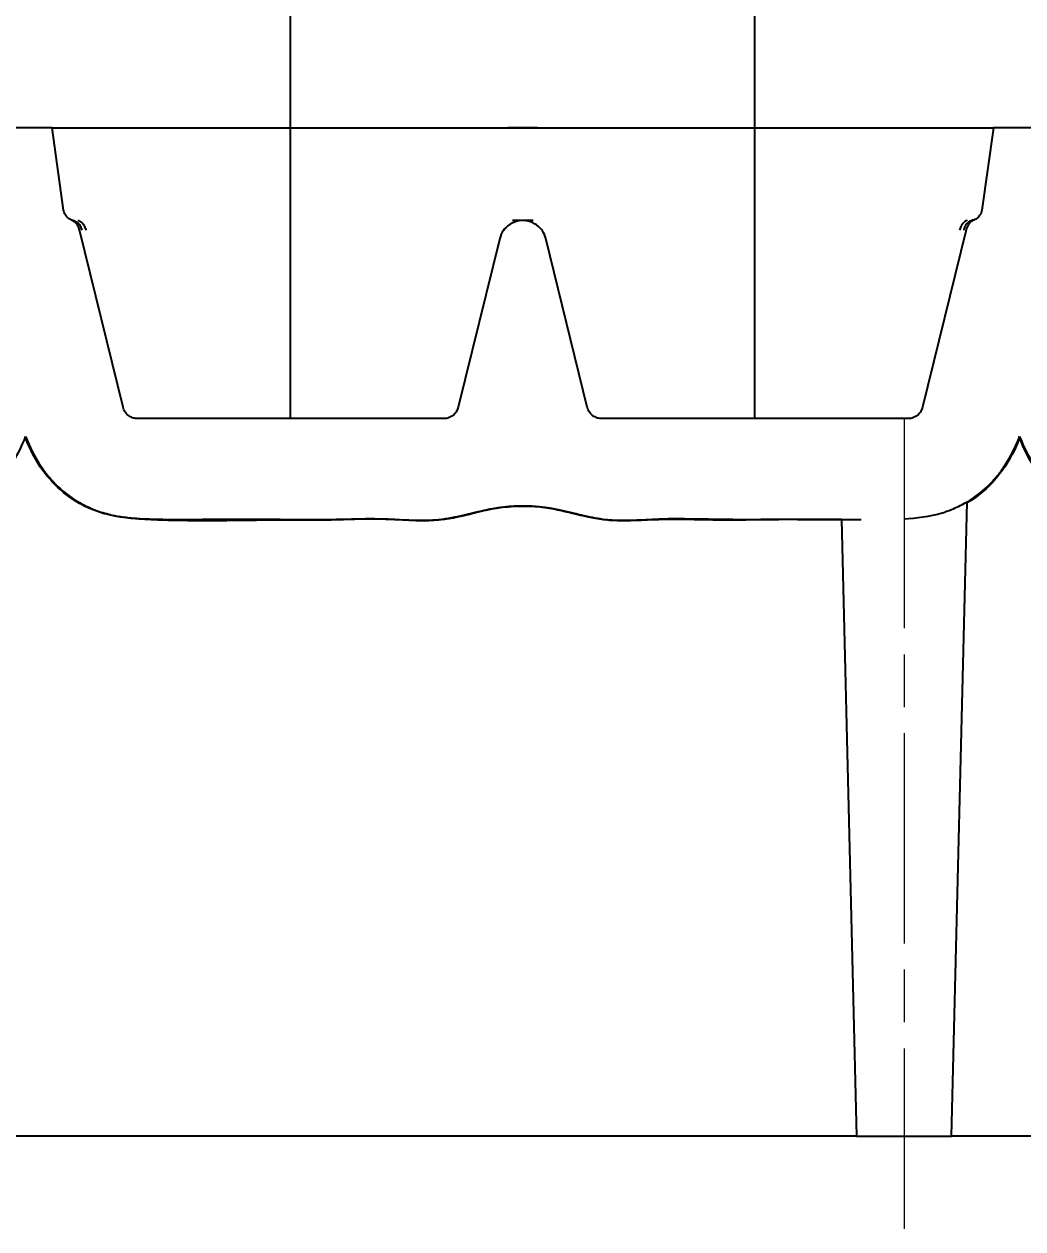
# Model space of a CAD drawing. Header units: millimetres. Extents: x 0 to 1486, y 0 to 1051.
# Drawn here: x 475.69 to 509.35, y 481.85 to 522.48 of the extents above; entities that cross this region are included whole.
import ezdxf

# ---------------------------------------------------------------- set-up
doc = ezdxf.new("R2010")
doc.units = ezdxf.units.MM
doc.header["$LTSCALE"] = 1.25
doc.linetypes.add('CHAIN', pattern=[0.3543, 0.2362, -0.0295, 0.0591, -0.0295])
for name, color, linetype, lineweight, true_color in [('Bemaßungen(DIN)', 7, 'Continuous', 5, 0x262659), ('Mittellinie(DIN)', 7, 'CHAIN', 15, 0x262659), ('Sichtbare Kanten(DIN)', 7, 'Continuous', 25, 0x262659)]:
    doc.layers.add(name, color=color, linetype=linetype, lineweight=lineweight, true_color=true_color)
doc.styles.add('Aktuell-DINGroßer Text', font='arial.ttf')
doc.dimstyles.new('STANDARD-DIN', dxfattribs={"dimscale": 1.25, "dimtxt": 5.25, "dimasz": 2.5, "dimexe": 3.175, "dimexo": 0, "dimgap": 0.8, "dimtad": 1, "dimrnd": 1e-08, "dimtxsty": 'Aktuell-DINGroßer Text', "dimcen": 0.09, "dimdle": 10, "dimclrd": 256, "dimclre": 256, "dimclrt": 256, "dimazin": 2, "dimtfac": 0.666667, "dimtmove": 0, "dimatfit": 3, "dimfxl": 1, "dimtolj": 1, "dimlwd": 25, "dimlwe": 25, "dimarcsym": 0})

# ---------------------------------------------------------------- blocks, each defined once
blk = doc.blocks.new('*D78')
at = {"layer": 'Bemaßungen(DIN)', "color": 250, "linetype": 'Continuous', "lineweight": 25, "true_color": 0x3f3f3f, "transparency": 16777216}
blk.add_line((500.322, 509.173), (500.322, 534.471), dxfattribs=at)
at = {"layer": 'Defpoints', "color": 0, "linetype": 'Continuous', "transparency": 16777216}
for p in [(500.322, 534.471), (500.322, 509.173), (644.748, 481.848)]:
    blk.add_point(p, dxfattribs=at)
at = {"layer": 'Bemaßungen(DIN)', "color": 179, "linetype": 'Continuous', "lineweight": 25, "true_color": 0x262659, "transparency": 16777216, "insert": (500.322, 535.471), "char_height": 6.5625, "attachment_point": 4, "rotation": 90, "style": 'Aktuell-DINGroßer Text'}
blk.add_mtext('\\A1;144,43', dxfattribs=at)
blk = doc.blocks.new('*D79')
at = {"layer": 'Bemaßungen(DIN)', "color": 250, "linetype": 'Continuous', "lineweight": 25, "true_color": 0x3f3f3f, "transparency": 16777216}
blk.add_line((484.675, 509.173), (484.675, 534.471), dxfattribs=at)
at = {"layer": 'Defpoints', "color": 0, "linetype": 'Continuous', "transparency": 16777216}
for p in [(484.675, 534.471), (484.675, 509.173), (644.748, 481.848)]:
    blk.add_point(p, dxfattribs=at)
at = {"layer": 'Bemaßungen(DIN)', "color": 179, "linetype": 'Continuous', "lineweight": 25, "true_color": 0x262659, "transparency": 16777216, "insert": (484.675, 535.471), "char_height": 6.5625, "attachment_point": 4, "rotation": 90, "style": 'Aktuell-DINGroßer Text'}
blk.add_mtext('\\A1;160,07', dxfattribs=at)
blk = doc.blocks.new('*D80')
at = {"layer": 'Bemaßungen(DIN)', "color": 250, "linetype": 'Continuous', "lineweight": 25, "true_color": 0x3f3f3f, "transparency": 16777216}
blk.add_line((466.822, 509.173), (466.822, 534.471), dxfattribs=at)
at = {"layer": 'Defpoints', "color": 0, "linetype": 'Continuous', "transparency": 16777216}
for p in [(466.822, 534.471), (466.822, 509.173), (644.748, 481.848)]:
    blk.add_point(p, dxfattribs=at)
at = {"layer": 'Bemaßungen(DIN)', "color": 179, "linetype": 'Continuous', "lineweight": 25, "true_color": 0x262659, "transparency": 16777216, "insert": (466.822, 535.471), "char_height": 6.5625, "attachment_point": 4, "rotation": 90, "style": 'Aktuell-DINGroßer Text'}
blk.add_mtext('\\A1;177,93', dxfattribs=at)
blk = doc.blocks.new('*D81')
at = {"layer": 'Bemaßungen(DIN)', "color": 250, "linetype": 'Continuous', "lineweight": 25, "true_color": 0x3f3f3f, "transparency": 16777216}
blk.add_line((451.175, 509.173), (451.175, 534.471), dxfattribs=at)
at = {"layer": 'Defpoints', "color": 0, "linetype": 'Continuous', "transparency": 16777216}
for p in [(451.175, 534.471), (451.175, 509.173), (644.748, 481.848)]:
    blk.add_point(p, dxfattribs=at)
at = {"layer": 'Bemaßungen(DIN)', "color": 179, "linetype": 'Continuous', "lineweight": 25, "true_color": 0x262659, "transparency": 16777216, "insert": (451.175, 535.471), "char_height": 6.5625, "attachment_point": 4, "rotation": 90, "style": 'Aktuell-DINGroßer Text'}
blk.add_mtext('\\A1;193,57', dxfattribs=at)
blk = doc.blocks.new('*D82')
at = {"layer": 'Bemaßungen(DIN)', "color": 250, "linetype": 'Continuous', "lineweight": 25, "true_color": 0x3f3f3f, "transparency": 16777216}
blk.add_line((430.322, 509.173), (430.322, 534.471), dxfattribs=at)
at = {"layer": 'Defpoints', "color": 0, "linetype": 'Continuous', "transparency": 16777216}
for p in [(430.322, 534.471), (430.322, 509.173), (644.748, 481.848)]:
    blk.add_point(p, dxfattribs=at)
at = {"layer": 'Bemaßungen(DIN)', "color": 179, "linetype": 'Continuous', "lineweight": 25, "true_color": 0x262659, "transparency": 16777216, "insert": (430.322, 535.471), "char_height": 6.5625, "attachment_point": 4, "rotation": 90, "style": 'Aktuell-DINGroßer Text'}
blk.add_mtext('\\A1;214,43', dxfattribs=at)
blk = doc.blocks.new('*D83')
at = {"layer": 'Bemaßungen(DIN)', "color": 250, "linetype": 'Continuous', "lineweight": 25, "true_color": 0x3f3f3f, "transparency": 16777216}
blk.add_line((414.675, 509.173), (414.675, 534.471), dxfattribs=at)
at = {"layer": 'Defpoints', "color": 0, "linetype": 'Continuous', "transparency": 16777216}
for p in [(414.675, 534.471), (414.675, 509.173), (644.748, 481.848)]:
    blk.add_point(p, dxfattribs=at)
at = {"layer": 'Bemaßungen(DIN)', "color": 179, "linetype": 'Continuous', "lineweight": 25, "true_color": 0x262659, "transparency": 16777216, "insert": (414.675, 535.471), "char_height": 6.5625, "attachment_point": 4, "rotation": 90, "style": 'Aktuell-DINGroßer Text'}
blk.add_mtext('\\A1;230,07', dxfattribs=at)
blk = doc.blocks.new('*D84')
at = {"layer": 'Bemaßungen(DIN)', "color": 250, "linetype": 'Continuous', "lineweight": 25, "true_color": 0x3f3f3f, "transparency": 16777216}
blk.add_line((396.822, 509.173), (396.822, 534.471), dxfattribs=at)
at = {"layer": 'Defpoints', "color": 0, "linetype": 'Continuous', "transparency": 16777216}
for p in [(396.822, 534.471), (396.822, 509.173), (644.748, 481.848)]:
    blk.add_point(p, dxfattribs=at)
at = {"layer": 'Bemaßungen(DIN)', "color": 179, "linetype": 'Continuous', "lineweight": 25, "true_color": 0x262659, "transparency": 16777216, "insert": (396.822, 535.471), "char_height": 6.5625, "attachment_point": 4, "rotation": 90, "style": 'Aktuell-DINGroßer Text'}
blk.add_mtext('\\A1;247,93', dxfattribs=at)
blk = doc.blocks.new('*D85')
at = {"layer": 'Bemaßungen(DIN)', "color": 250, "linetype": 'Continuous', "lineweight": 25, "true_color": 0x3f3f3f, "transparency": 16777216}
blk.add_line((381.175, 509.173), (381.175, 534.471), dxfattribs=at)
at = {"layer": 'Defpoints', "color": 0, "linetype": 'Continuous', "transparency": 16777216}
for p in [(381.175, 534.471), (381.175, 509.173), (644.748, 481.848)]:
    blk.add_point(p, dxfattribs=at)
at = {"layer": 'Bemaßungen(DIN)', "color": 179, "linetype": 'Continuous', "lineweight": 25, "true_color": 0x262659, "transparency": 16777216, "insert": (381.175, 535.471), "char_height": 6.5625, "attachment_point": 4, "rotation": 90, "style": 'Aktuell-DINGroßer Text'}
blk.add_mtext('\\A1;263,57', dxfattribs=at)
blk = doc.blocks.new('*D86')
at = {"layer": 'Bemaßungen(DIN)', "color": 250, "linetype": 'Continuous', "lineweight": 25, "true_color": 0x3f3f3f, "transparency": 16777216}
blk.add_line((363.322, 509.173), (363.322, 534.471), dxfattribs=at)
at = {"layer": 'Defpoints', "color": 0, "linetype": 'Continuous', "transparency": 16777216}
for p in [(363.322, 534.471), (363.322, 509.173), (644.748, 481.848)]:
    blk.add_point(p, dxfattribs=at)
at = {"layer": 'Bemaßungen(DIN)', "color": 179, "linetype": 'Continuous', "lineweight": 25, "true_color": 0x262659, "transparency": 16777216, "insert": (363.322, 535.471), "char_height": 6.5625, "attachment_point": 4, "rotation": 90, "style": 'Aktuell-DINGroßer Text'}
blk.add_mtext('\\A1;281,43', dxfattribs=at)
blk = doc.blocks.new('*D87')
at = {"layer": 'Bemaßungen(DIN)', "color": 250, "linetype": 'Continuous', "lineweight": 25, "true_color": 0x3f3f3f, "transparency": 16777216}
blk.add_line((347.675, 509.173), (347.675, 534.471), dxfattribs=at)
at = {"layer": 'Defpoints', "color": 0, "linetype": 'Continuous', "transparency": 16777216}
for p in [(347.675, 534.471), (347.675, 509.173), (644.748, 481.848)]:
    blk.add_point(p, dxfattribs=at)
at = {"layer": 'Bemaßungen(DIN)', "color": 179, "linetype": 'Continuous', "lineweight": 25, "true_color": 0x262659, "transparency": 16777216, "insert": (347.675, 535.471), "char_height": 6.5625, "attachment_point": 4, "rotation": 90, "style": 'Aktuell-DINGroßer Text'}
blk.add_mtext('\\A1;297,07', dxfattribs=at)
blk = doc.blocks.new('*D88')
at = {"layer": 'Bemaßungen(DIN)', "color": 250, "linetype": 'Continuous', "lineweight": 25, "true_color": 0x3f3f3f, "transparency": 16777216}
blk.add_line((329.822, 509.173), (329.822, 534.471), dxfattribs=at)
at = {"layer": 'Defpoints', "color": 0, "linetype": 'Continuous', "transparency": 16777216}
for p in [(329.822, 534.471), (329.822, 509.173), (644.748, 481.848)]:
    blk.add_point(p, dxfattribs=at)
at = {"layer": 'Bemaßungen(DIN)', "color": 179, "linetype": 'Continuous', "lineweight": 25, "true_color": 0x262659, "transparency": 16777216, "insert": (329.822, 535.471), "char_height": 6.5625, "attachment_point": 4, "rotation": 90, "style": 'Aktuell-DINGroßer Text'}
blk.add_mtext('\\A1;314,93', dxfattribs=at)
blk = doc.blocks.new('*D89')
at = {"layer": 'Bemaßungen(DIN)', "color": 250, "linetype": 'Continuous', "lineweight": 25, "true_color": 0x3f3f3f, "transparency": 16777216}
blk.add_line((314.175, 509.173), (314.175, 534.471), dxfattribs=at)
at = {"layer": 'Defpoints', "color": 0, "linetype": 'Continuous', "transparency": 16777216}
for p in [(314.175, 534.471), (314.175, 509.173), (644.748, 481.848)]:
    blk.add_point(p, dxfattribs=at)
at = {"layer": 'Bemaßungen(DIN)', "color": 179, "linetype": 'Continuous', "lineweight": 25, "true_color": 0x262659, "transparency": 16777216, "insert": (314.175, 535.471), "char_height": 6.5625, "attachment_point": 4, "rotation": 90, "style": 'Aktuell-DINGroßer Text'}
blk.add_mtext('\\A1;330,57', dxfattribs=at)
blk = doc.blocks.new('*D90')
at = {"layer": 'Bemaßungen(DIN)', "color": 250, "linetype": 'Continuous', "lineweight": 25, "true_color": 0x3f3f3f, "transparency": 16777216}
blk.add_line((296.322, 509.173), (296.322, 534.471), dxfattribs=at)
at = {"layer": 'Defpoints', "color": 0, "linetype": 'Continuous', "transparency": 16777216}
for p in [(296.322, 534.471), (296.322, 509.173), (644.748, 481.848)]:
    blk.add_point(p, dxfattribs=at)
at = {"layer": 'Bemaßungen(DIN)', "color": 179, "linetype": 'Continuous', "lineweight": 25, "true_color": 0x262659, "transparency": 16777216, "insert": (296.322, 535.471), "char_height": 6.5625, "attachment_point": 4, "rotation": 90, "style": 'Aktuell-DINGroßer Text'}
blk.add_mtext('\\A1;348,43', dxfattribs=at)
blk = doc.blocks.new('*D91')
at = {"layer": 'Bemaßungen(DIN)', "color": 250, "linetype": 'Continuous', "lineweight": 25, "true_color": 0x3f3f3f, "transparency": 16777216}
blk.add_line((280.675, 509.173), (280.675, 534.471), dxfattribs=at)
at = {"layer": 'Defpoints', "color": 0, "linetype": 'Continuous', "transparency": 16777216}
for p in [(280.675, 534.471), (280.675, 509.173), (644.748, 481.848)]:
    blk.add_point(p, dxfattribs=at)
at = {"layer": 'Bemaßungen(DIN)', "color": 179, "linetype": 'Continuous', "lineweight": 25, "true_color": 0x262659, "transparency": 16777216, "insert": (280.675, 535.471), "char_height": 6.5625, "attachment_point": 4, "rotation": 90, "style": 'Aktuell-DINGroßer Text'}
blk.add_mtext('\\A1;364,07', dxfattribs=at)
blk = doc.blocks.new('*D92')
at = {"layer": 'Bemaßungen(DIN)', "color": 250, "linetype": 'Continuous', "lineweight": 25, "true_color": 0x3f3f3f, "transparency": 16777216}
blk.add_line((262.822, 509.173), (262.822, 534.471), dxfattribs=at)
at = {"layer": 'Defpoints', "color": 0, "linetype": 'Continuous', "transparency": 16777216}
for p in [(262.822, 534.471), (262.822, 509.173), (644.748, 481.848)]:
    blk.add_point(p, dxfattribs=at)
at = {"layer": 'Bemaßungen(DIN)', "color": 179, "linetype": 'Continuous', "lineweight": 25, "true_color": 0x262659, "transparency": 16777216, "insert": (262.822, 535.471), "char_height": 6.5625, "attachment_point": 4, "rotation": 90, "style": 'Aktuell-DINGroßer Text'}
blk.add_mtext('\\A1;381,93', dxfattribs=at)
blk = doc.blocks.new('*D93')
at = {"layer": 'Bemaßungen(DIN)', "color": 250, "linetype": 'Continuous', "lineweight": 25, "true_color": 0x3f3f3f, "transparency": 16777216}
blk.add_line((247.175, 509.173), (247.175, 534.471), dxfattribs=at)
at = {"layer": 'Defpoints', "color": 0, "linetype": 'Continuous', "transparency": 16777216}
for p in [(247.175, 534.471), (247.175, 509.173), (644.748, 481.848)]:
    blk.add_point(p, dxfattribs=at)
at = {"layer": 'Bemaßungen(DIN)', "color": 179, "linetype": 'Continuous', "lineweight": 25, "true_color": 0x262659, "transparency": 16777216, "insert": (247.175, 535.471), "char_height": 6.5625, "attachment_point": 4, "rotation": 90, "style": 'Aktuell-DINGroßer Text'}
blk.add_mtext('\\A1;397,57', dxfattribs=at)

msp = doc.modelspace()

# ---------------------------------------------------------------- linework, layer by layer
at = {"layer": 'Mittellinie(DIN)', "ltscale": 23.990969}
msp.add_line((505.3485, 509.1859), (505.3485, 481.8478), dxfattribs=at)
at = {"layer": 'Sichtbare Kanten(DIN)'}
for p, q in [((476.6335, 518.9728), (474.8635, 518.9728)), ((477.0236, 516.1971), (476.6335, 518.9728)), ((476.6335, 518.9728), (477.1286, 518.9728)), ((477.1286, 518.9728), (507.8683, 518.9728)), ((492.9985, 518.9828), (491.9985, 518.9828)), ((491.9985, 518.9728), (491.9985, 518.9828)), ((492.3985, 518.9778), (492.5985, 518.9778)), ((492.3985, 518.9728), (492.3985, 518.9778)), ((492.5985, 518.9728), (492.5985, 518.9778)), ((492.9985, 518.9728), (492.9985, 518.9828)), ((502.3253, 518.9778), (502.4119, 518.9778)), ((502.3253, 518.9728), (502.3253, 518.9778)), ((502.4119, 518.9778), (502.5851, 518.9778)), ((502.4119, 518.9728), (502.4119, 518.9778)), ((502.5851, 518.9778), (502.6717, 518.9778)), ((502.5851, 518.9728), (502.5851, 518.9778)), ((502.6717, 518.9728), (502.6717, 518.9778)), ((507.8683, 518.9728), (508.3635, 518.9728)), ((508.3635, 518.9728), (507.9734, 516.1971)), ((510.1335, 518.9728), (508.3635, 518.9728)), ((479.0271, 509.5535), (477.556, 515.5425)), ((491.7216, 515.2438), (490.3221, 509.5533)), ((494.6749, 509.5533), (493.2753, 515.2438)), ((507.4409, 515.5425), (505.9699, 509.5535)), ((489.8365, 509.1728), (479.5126, 509.1728)), ((505.4843, 509.1728), (495.1604, 509.1728)), ((506.9485, 484.9728), (507.4711, 506.3581)), ((503.2403, 505.7658), (503.7485, 484.9728)), ((503.7485, 484.9728), (377.7485, 484.9728)), ((503.7485, 484.9728), (506.9485, 484.9728)), ((578.5485, 484.9728), (506.9485, 484.9728))]:
    msp.add_line(p, q, dxfattribs=at)
for points, knots in [([(477.2644, 515.8841), (477.2607, 515.8857), (477.2569, 515.8873), (477.2254, 515.9018), (477.1993, 515.9175), (477.134, 515.968), (477.0995, 516.0074), (477.0442, 516.103), (477.0297, 516.1537), (477.0236, 516.1971)], [-0.032564493, -0.032564493, -0.032564493, -0.032564493, -0.03164921, -0.03164921, -0.024823703, -0.024823703, -0.013148435, -0.013148435, 0, 0, 0, 0]), ([(507.9734, 516.1971), (507.9691, 516.167), (507.9614, 516.1374), (507.9396, 516.0805), (507.9255, 516.0535), (507.8791, 515.9852), (507.8419, 515.9483), (507.7765, 515.9049), (507.7542, 515.8933), (507.7325, 515.8841)], [-0.03841676, -0.03841676, -0.03841676, -0.03841676, -0.031640555, -0.031640555, -0.024817551, -0.024817551, -0.013146152, -0.013146152, -0.007186253, -0.007186253, -0.007186253, -0.007186253]), ([(477.556, 515.5425), (477.5452, 515.5865), (477.5284, 515.629), (477.4838, 515.7083), (477.4562, 515.7446), (477.3747, 515.8261), (477.3191, 515.8611), (477.2644, 515.8841)], [-0.041058054, -0.041058054, -0.041058054, -0.041058054, -0.029401851, -0.029401851, -0.017790166, -0.017790166, 0, 0, 0, 0]), ([(477.2684, 515.8824), (477.2687, 515.8823), (477.269, 515.8822), (477.2693, 515.882), (477.2726, 515.8807), (477.2774, 515.8788), (477.2838, 515.8765), (477.2902, 515.8742), (477.2982, 515.8715), (477.3076, 515.8688), (477.3123, 515.8674), (477.3174, 515.866), (477.3227, 515.8647), (477.3254, 515.864), (477.3281, 515.8634), (477.3309, 515.8627), (477.3338, 515.8621), (477.3367, 515.8615), (477.3397, 515.8608)], [0.11911303, 0.11911303, 0.11911303, 0.11911303, 0.13277377, 0.13277377, 0.13277377, 0.26517816, 0.26517816, 0.26517816, 0.3981672, 0.3981672, 0.3981672, 0.46455773, 0.46455773, 0.46455773, 0.4977404, 0.4977404, 0.4977404, 0.53089997, 0.53089997, 0.53089997, 0.53089997]), ([(477.3397, 515.8608), (477.3555, 515.8576), (477.3711, 515.8532), (477.3864, 515.8476), (477.4054, 515.8407), (477.424, 515.832), (477.4417, 515.8216), (477.4524, 515.8154), (477.4628, 515.8085), (477.4728, 515.8011), (477.493, 515.7863), (477.5119, 515.7691), (477.5292, 515.7499), (477.5466, 515.7307), (477.5623, 515.7095), (477.5763, 515.6866), (477.5833, 515.6751), (477.5898, 515.6632), (477.5959, 515.6509), (477.6059, 515.6305), (477.6147, 515.609), (477.622, 515.5867), (477.6279, 515.5689), (477.6328, 515.5505), (477.6368, 515.5318)], [-1.0769104, -1.0769104, -1.0769104, -1.0769104, -0.9572537, -0.9572537, -0.9572537, -0.8077, -0.8077, -0.8077, -0.7179403, -0.7179403, -0.7179403, -0.5384552, -0.5384552, -0.5384552, -0.3589701, -0.3589701, -0.3589701, -0.2692104, -0.2692104, -0.2692104, -0.1196567, -0.1196567, -0.1196567, 0, 0, 0, 0]), ([(477.5187, 515.8608), (477.5304, 515.8576), (477.542, 515.8532), (477.5536, 515.8476), (477.5681, 515.8407), (477.5825, 515.832), (477.5965, 515.8216), (477.605, 515.8154), (477.6133, 515.8085), (477.6215, 515.8011), (477.6379, 515.7863), (477.6537, 515.7691), (477.6687, 515.7499), (477.6838, 515.7307), (477.698, 515.7095), (477.7112, 515.6866), (477.7178, 515.6751), (477.7241, 515.6632), (477.7302, 515.6509), (477.7402, 515.6305), (477.7495, 515.609), (477.7579, 515.5867), (477.7647, 515.5689), (477.7708, 515.5505), (477.7763, 515.5318)], [-1.0769104, -1.0769104, -1.0769104, -1.0769104, -0.9572537, -0.9572537, -0.9572537, -0.8077, -0.8077, -0.8077, -0.7179403, -0.7179403, -0.7179403, -0.5384552, -0.5384552, -0.5384552, -0.3589701, -0.3589701, -0.3589701, -0.2692104, -0.2692104, -0.2692104, -0.1196567, -0.1196567, -0.1196567, 0, 0, 0, 0]), ([(493.2753, 515.2438), (493.2528, 515.3355), (493.2135, 515.4235), (493.1234, 515.5567), (493.0616, 515.6342), (492.8771, 515.7646), (492.7789, 515.8083), (492.5694, 515.857), (492.4664, 515.8585), (492.2635, 515.8237), (492.1632, 515.7857), (491.9606, 515.6602), (491.8905, 515.5781), (491.7891, 515.4363), (491.7458, 515.3422), (491.7216, 515.2438)], [-0.14482378, -0.14482378, -0.14482378, -0.14482378, -0.11905508, -0.11905508, -0.101033, -0.101033, -0.08537461, -0.08537461, -0.06899068, -0.06899068, -0.0520285, -0.0520285, -0.03038629, -0.03038629, 0, 0, 0, 0]), ([(492.4985, 515.8527), (492.4928, 515.8527), (492.487, 515.8527), (492.481, 515.8527), (492.4751, 515.8527), (492.469, 515.8527), (492.4629, 515.8527), (492.4506, 515.8527), (492.4381, 515.8527), (492.4253, 515.8527), (492.4076, 515.8527), (492.3894, 515.8527), (492.37, 515.8527), (492.3615, 515.8527), (492.3528, 515.8527), (492.3441, 515.8527), (492.3151, 515.8527), (492.2846, 515.8527), (492.2524, 515.8527), (492.2363, 515.8527), (492.2198, 515.8527), (492.2029, 515.8527), (492.1945, 515.8527), (492.186, 515.8527), (492.1773, 515.8527), (492.1686, 515.8527), (492.1598, 515.8527), (492.151, 515.8527)], [0, 0, 0, 0, 0.03587341, 0.03587341, 0.03587341, 0.0717053, 0.0717053, 0.0717053, 0.1433193, 0.1433193, 0.1433193, 0.24303135, 0.24303135, 0.24303135, 0.28653169, 0.28653169, 0.28653169, 0.42986377, 0.42986377, 0.42986377, 0.50150274, 0.50150274, 0.50150274, 0.53727845, 0.53727845, 0.53727845, 0.57301031, 0.57301031, 0.57301031, 0.57301031]), ([(492.8458, 515.8527), (492.837, 515.8527), (492.8282, 515.8527), (492.8195, 515.8527), (492.8108, 515.8527), (492.8023, 515.8527), (492.7938, 515.8527), (492.7769, 515.8527), (492.7604, 515.8527), (492.7444, 515.8527), (492.7111, 515.8527), (492.6796, 515.8527), (492.6498, 515.8527), (492.622, 515.8527), (492.5966, 515.8527), (492.5719, 515.8527), (492.559, 515.8527), (492.5464, 515.8527), (492.5341, 515.8527), (492.5279, 515.8527), (492.5218, 515.8527), (492.5159, 515.8527), (492.5099, 515.8527), (492.5042, 515.8527), (492.4985, 515.8527)], [0, 0, 0, 0, 0.03572786, 0.03572786, 0.03572786, 0.07149696, 0.07149696, 0.07149696, 0.14312065, 0.14312065, 0.14312065, 0.29141532, 0.29141532, 0.29141532, 0.4296401, 0.4296401, 0.4296401, 0.50120872, 0.50120872, 0.50120872, 0.53702595, 0.53702595, 0.53702595, 0.57289689, 0.57289689, 0.57289689, 0.57289689]), ([(507.4782, 515.8608), (507.4666, 515.8576), (507.4549, 515.8532), (507.4433, 515.8476), (507.4288, 515.8407), (507.4145, 515.832), (507.4004, 515.8216), (507.392, 515.8154), (507.3836, 515.8085), (507.3754, 515.8011), (507.359, 515.7863), (507.3432, 515.7691), (507.3282, 515.7499), (507.3131, 515.7307), (507.2989, 515.7095), (507.2857, 515.6866), (507.2791, 515.6751), (507.2728, 515.6632), (507.2668, 515.6509), (507.2567, 515.6305), (507.2474, 515.609), (507.239, 515.5867), (507.2323, 515.5689), (507.2261, 515.5505), (507.2206, 515.5318)], [-1.0769104, -1.0769104, -1.0769104, -1.0769104, -0.9572537, -0.9572537, -0.9572537, -0.8077, -0.8077, -0.8077, -0.7179403, -0.7179403, -0.7179403, -0.5384552, -0.5384552, -0.5384552, -0.3589701, -0.3589701, -0.3589701, -0.2692104, -0.2692104, -0.2692104, -0.1196567, -0.1196567, -0.1196567, 0, 0, 0, 0]), ([(507.6573, 515.8608), (507.6414, 515.8576), (507.6258, 515.8532), (507.6106, 515.8476), (507.5915, 515.8407), (507.573, 515.832), (507.5552, 515.8216), (507.5445, 515.8154), (507.5342, 515.8085), (507.5241, 515.8011), (507.5039, 515.7863), (507.485, 515.7691), (507.4677, 515.7499), (507.4504, 515.7307), (507.4346, 515.7095), (507.4206, 515.6866), (507.4136, 515.6751), (507.4071, 515.6632), (507.4011, 515.6509), (507.391, 515.6305), (507.3822, 515.609), (507.3749, 515.5867), (507.369, 515.5689), (507.3641, 515.5505), (507.3601, 515.5318)], [-1.0769104, -1.0769104, -1.0769104, -1.0769104, -0.9572537, -0.9572537, -0.9572537, -0.8077, -0.8077, -0.8077, -0.7179403, -0.7179403, -0.7179403, -0.5384552, -0.5384552, -0.5384552, -0.3589701, -0.3589701, -0.3589701, -0.2692104, -0.2692104, -0.2692104, -0.1196567, -0.1196567, -0.1196567, 0, 0, 0, 0]), ([(507.7325, 515.8841), (507.6907, 515.8665), (507.6514, 515.8433), (507.5801, 515.7867), (507.5486, 515.7538), (507.4808, 515.6605), (507.4551, 515.6001), (507.4409, 515.5425)], [-0.041058009, -0.041058009, -0.041058009, -0.041058009, -0.029401822, -0.029401822, -0.017790154, -0.017790154, 0, 0, 0, 0]), ([(507.7285, 515.8824), (507.7282, 515.8823), (507.7279, 515.8822), (507.7276, 515.882), (507.7244, 515.8807), (507.7195, 515.8788), (507.7131, 515.8765), (507.7067, 515.8742), (507.6987, 515.8715), (507.6893, 515.8688), (507.6846, 515.8674), (507.6796, 515.866), (507.6742, 515.8647), (507.6716, 515.864), (507.6688, 515.8634), (507.666, 515.8627), (507.6631, 515.8621), (507.6602, 515.8615), (507.6573, 515.8608)], [0.11911303, 0.11911303, 0.11911303, 0.11911303, 0.13277377, 0.13277377, 0.13277377, 0.26517816, 0.26517816, 0.26517816, 0.3981672, 0.3981672, 0.3981672, 0.46455773, 0.46455773, 0.46455773, 0.4977404, 0.4977404, 0.4977404, 0.53089997, 0.53089997, 0.53089997, 0.53089997]), ([(440.7473, 513.8456), (441.4012, 512.1126), (441.6152, 510.8073), (442.0544, 509.0747), (442.2429, 508.4607), (442.8114, 507.4347), (443.1204, 507.0461), (443.8699, 506.4228), (444.2774, 506.1868), (445.3093, 505.8292), (445.9822, 505.7776), (448.4027, 505.7472), (449.8318, 505.7805), (452.3733, 505.7495), (452.9297, 505.8013), (454.6761, 505.7822), (455.0798, 505.7356), (456.5501, 505.7324), (457.3312, 506.016), (459.3686, 506.3764), (460.2627, 506.073), (462.2724, 505.6253), (462.7736, 505.7795), (464.4943, 505.794), (465.0175, 505.7702), (466.3956, 505.7475), (466.8722, 505.7794), (469.5633, 505.7714), (470.3708, 505.7506), (471.8782, 505.7817), (472.4133, 505.809), (473.1934, 505.9945), (473.7081, 506.1463), (474.8034, 506.9458), (475.1308, 507.3912), (475.4951, 507.9905), (475.6288, 508.2707), (475.7448, 508.5662)], [-6.7266715, -6.7266715, -6.7266715, -6.7266715, -6.1731585, -6.1731585, -5.9041106, -5.9041106, -5.6929301, -5.6929301, -5.505882, -5.505882, -5.2466192, -5.2466192, -4.8730818, -4.8730818, -4.5821771, -4.5821771, -4.4165099, -4.4165099, -4.088598, -4.088598, -3.4265446, -3.4265446, -2.5469025, -2.5469025, -2.1605333, -2.1605333, -1.5327547, -1.5327547, -1.0652755, -1.0652755, -0.770497, -0.770497, -0.6096173, -0.6096173, -0.455089, -0.455089, -0.3293672, -0.3293672, -0.3293672, -0.3293672]), ([(479.5126, 509.1728), (479.4662, 509.1728), (479.4196, 509.1793), (479.3299, 509.205), (479.2871, 509.2241), (479.1884, 509.2858), (479.1419, 509.3321), (479.0655, 509.4379), (479.0405, 509.4986), (479.0271, 509.5535)], [-0.049754628, -0.049754628, -0.049754628, -0.049754628, -0.040452638, -0.040452638, -0.031086489, -0.031086489, -0.016966202, -0.016966202, 0, 0, 0, 0]), ([(490.3221, 509.5533), (490.311, 509.5083), (490.2935, 509.4646), (490.2472, 509.3837), (490.2184, 509.3467), (490.135, 509.2655), (490.0789, 509.2314), (489.958, 509.1825), (489.8931, 509.1728), (489.8365, 509.1728)], [-0.049739569, -0.049739569, -0.049739569, -0.049739569, -0.040443211, -0.040443211, -0.031082737, -0.031082737, -0.016964086, -0.016964086, 0, 0, 0, 0]), ([(495.1604, 509.1728), (495.114, 509.1728), (495.0674, 509.1793), (494.9778, 509.2049), (494.935, 509.2241), (494.8362, 509.2857), (494.7897, 509.332), (494.7133, 509.4377), (494.6884, 509.4984), (494.6749, 509.5533)], [-0.049739571, -0.049739571, -0.049739571, -0.049739571, -0.040443213, -0.040443213, -0.031082739, -0.031082739, -0.016964087, -0.016964087, 0, 0, 0, 0]), ([(505.9699, 509.5535), (505.9588, 509.5084), (505.9413, 509.4647), (505.895, 509.3837), (505.8662, 509.3467), (505.7828, 509.2655), (505.7267, 509.2314), (505.6057, 509.1825), (505.5409, 509.1728), (505.4843, 509.1728)], [-0.049754642, -0.049754642, -0.049754642, -0.049754642, -0.040452648, -0.040452648, -0.031086496, -0.031086496, -0.016966204, -0.016966204, 0, 0, 0, 0]), ([(478.3564, 505.9875), (478.15, 506.0461), (477.9488, 506.1193), (477.4935, 506.3367), (477.2465, 506.4989), (476.762, 506.8998), (476.5278, 507.1503), (476.0818, 507.7572), (475.8871, 508.136), (475.7439, 508.5264)], [2.51267235, 2.51267235, 2.51267235, 2.51267235, 2.5767679, 2.5767679, 2.66400635, 2.66400635, 2.76659355, 2.76659355, 2.89159628, 2.89159628, 2.89159628, 2.89159628]), ([(475.7448, 508.5662), (475.9274, 508.0978), (476.1626, 507.6539), (476.8584, 506.7912), (477.2776, 506.4934), (478.1109, 506.0281), (478.5979, 505.8977), (479.9364, 505.7362), (481.0187, 505.7623), (484.0928, 505.7831), (484.4487, 505.7644), (486.1621, 505.7517), (486.4696, 505.7783), (488.3606, 505.8077), (488.6944, 505.7155), (490.2814, 505.7734), (490.8101, 506.0255), (492.7258, 506.3304), (493.5642, 506.1346), (495.2891, 505.7183), (495.5461, 505.7032), (497.5381, 505.806), (498.3829, 505.767), (500.0941, 505.751), (500.1005, 505.7896), (502.7914, 505.7696), (503.0136, 505.7676), (503.2403, 505.7658)], [-3.7025792, -3.7025792, -3.7025792, -3.7025792, -3.6792394, -3.6792394, -3.6510281, -3.6510281, -3.6101111, -3.6101111, -3.5494713, -3.5494713, -3.4857012, -3.4857012, -3.3904219, -3.3904219, -3.1764442, -3.1764442, -2.8572521, -2.8572521, -2.4103836, -2.4103836, -1.5847672, -1.5847672, -0.9797064, -0.9797064, -0.3573749, -0.3573749, -0.3049173, -0.3049173, -0.3049173, -0.3049173]), ([(478.6087, 505.9225), (478.4302, 505.9629), (478.2539, 506.014), (477.8816, 506.1538), (477.6858, 506.2496), (477.2674, 506.5009), (477.0491, 506.6669), (476.5789, 507.1046), (476.3356, 507.4062), (476.0645, 507.8624), (475.9924, 508.0007), (475.8996, 508.1988), (475.8719, 508.2611), (475.8465, 508.3207)], [2.82748171, 2.82748171, 2.82748171, 2.82748171, 2.88227961, 2.88227961, 2.94676774, 2.94676774, 3.03008966, 3.03008966, 3.14338644, 3.14338644, 3.19042467, 3.19042467, 3.21172293, 3.21172293, 3.21172293, 3.21172293]), ([(509.244, 508.5268), (509.0579, 508.0281), (508.7869, 507.5507), (508.1709, 506.8317), (507.8412, 506.5436), (507.4704, 506.3292)], [0, 0, 0, 0, 0.15970413, 0.15970413, 0.28826794, 0.28826794, 0.28826794, 0.28826794]), ([(509.1417, 508.3188), (509.1192, 508.2663), (509.095, 508.2121), (508.9999, 508.0083), (508.9209, 507.8575), (508.6474, 507.4033), (508.4154, 507.1147), (507.9511, 506.6732), (507.7211, 506.4961), (507.4708, 506.3468)], [0.53498573, 0.53498573, 0.53498573, 0.53498573, 0.5534206, 0.5534206, 0.60438978, 0.60438978, 0.71303597, 0.71303597, 0.8011085, 0.8011085, 0.8011085, 0.8011085]), ([(507.4711, 506.3581), (507.5019, 506.3765), (507.5324, 506.3954), (507.7953, 506.5631), (508.0134, 506.7369), (508.507, 507.2227), (508.8306, 507.6342), (509.1626, 508.3639), (509.2049, 508.4645), (509.2448, 508.5662)], [-0.89936745, -0.89936745, -0.89936745, -0.89936745, -0.87445467, -0.87445467, -0.68276301, -0.68276301, -0.39322271, -0.39322271, -0.34725375, -0.34725375, -0.34725375, -0.34725375]), ([(511.9556, 505.9606), (511.8081, 505.9989), (511.6627, 506.0443), (511.1807, 506.2277), (510.8579, 506.4154), (510.3093, 506.8538), (510.0707, 507.1015), (509.6026, 507.7187), (509.3945, 508.1161), (509.2439, 508.5264)], [3.22212348, 3.22212348, 3.22212348, 3.22212348, 3.2678383, 3.2678383, 3.37685413, 3.37685413, 3.47968651, 3.47968651, 3.61106884, 3.61106884, 3.61106884, 3.61106884]), ([(509.2448, 508.5662), (509.3391, 508.3243), (509.4499, 508.0824), (509.8387, 507.3957), (510.1528, 507.0115), (510.8084, 506.4793), (511.2286, 506.1846), (512.9858, 505.6385), (514.4998, 505.8033), (518.7387, 505.7597), (519.3252, 505.7659), (521.886, 505.8108), (522.1742, 505.7166), (523.7745, 505.7704), (524.2988, 506.0217), (526.4599, 506.3711), (527.3947, 506.0304), (529.194, 505.659), (529.8509, 505.7576), (531.4115, 505.8074), (531.9285, 505.7568), (533.7079, 505.7585), (534.1814, 505.7788), (536.5636, 505.7711), (537.4458, 505.7512), (538.892, 505.7826), (539.4265, 505.8101), (540.2047, 505.9983), (540.7205, 506.1521), (541.8118, 506.9552), (542.1376, 507.3996), (542.5002, 508.0012), (542.6311, 508.2763), (542.7448, 508.5662)], [-8.5835181, -8.5835181, -8.5835181, -8.5835181, -8.2344742, -8.2344742, -7.5647533, -7.5647533, -7.1403722, -7.1403722, -6.3042463, -6.3042463, -5.9845335, -5.9845335, -5.6059192, -5.6059192, -5.038679, -5.038679, -4.0645236, -4.0645236, -3.0449582, -3.0449582, -2.1146552, -2.1146552, -1.5689709, -1.5689709, -1.0859933, -1.0859933, -0.7762548, -0.7762548, -0.6109251, -0.6109251, -0.4534079, -0.4534079, -0.3298541, -0.3298541, -0.3298541, -0.3298541]), ([(503.2403, 505.765), (503.0555, 505.7667), (502.8659, 505.7685), (502.4458, 505.7718), (502.217, 505.7732), (501.6945, 505.7749), (501.3995, 505.7746), (500.7182, 505.7691), (500.318, 505.7621), (499.6865, 505.7566), (499.438, 505.7559), (498.9463, 505.7615), (498.6941, 505.7684), (498.1327, 505.7832), (497.8233, 505.7907), (497.2285, 505.7869), (496.9356, 505.7733), (496.376, 505.7445), (496.1068, 505.7313), (495.6527, 505.7348), (495.4668, 505.7436), (495.0551, 505.7904), (494.8192, 505.8365), (494.3311, 505.9463), (494.0737, 506.0132), (493.6651, 506.1035), (493.518, 506.133), (493.2211, 506.1794), (493.0703, 506.1967), (492.7627, 506.2201), (492.6046, 506.2249), (492.3449, 506.2224), (492.2414, 506.2185), (492.0105, 506.2033), (491.8779, 506.1902), (491.6253, 506.1562), (491.5068, 506.136), (491.2398, 506.0839), (491.0892, 506.0497), (490.6972, 505.9571), (490.4501, 505.8951), (489.9219, 505.7882), (489.6399, 505.7499), (488.8983, 505.7196), (488.4292, 505.7571), (487.5545, 505.7941), (487.1419, 505.7899), (486.2707, 505.7688), (485.8046, 505.756), (484.8074, 505.7586), (484.2485, 505.7703), (483.4621, 505.7749), (483.2082, 505.7749), (482.7255, 505.7734), (482.4934, 505.7719), (482.0463, 505.7683), (481.8325, 505.7661), (481.4561, 505.7628), (481.2852, 505.7615), (480.9823, 505.7605), (480.8514, 505.7605), (480.6262, 505.7618), (480.5308, 505.7627), (480.2532, 505.7666), (480.0851, 505.7705), (479.7806, 505.7812), (479.6368, 505.7879), (479.3351, 505.8098), (479.1744, 505.8255), (478.8975, 505.8649), (478.7809, 505.8851), (478.5364, 505.9376), (478.408, 505.9714), (478.2001, 506.038), (478.1177, 506.0678), (477.8909, 506.1597), (477.7473, 506.229), (477.3616, 506.4454), (477.13, 506.6115), (476.7903, 506.9138), (476.6675, 507.0383), (476.4709, 507.2672), (476.3921, 507.3692), (476.2644, 507.5504), (476.212, 507.6309), (476.1209, 507.7797), (476.0811, 507.8496), (476.0117, 507.9766), (475.9831, 508.0326), (475.9628, 508.073)], [0.330881, 0.330881, 0.330881, 0.330881, 0.3878346, 0.3878346, 0.4569423, 0.4569423, 0.5515215, 0.5515215, 0.6670939, 0.6670939, 0.7431871, 0.7431871, 0.8171946, 0.8171946, 0.9129188, 0.9129188, 0.9998455, 0.9998455, 1.0813425, 1.0813425, 1.1380983, 1.1380983, 1.2076823, 1.2076823, 1.2909841, 1.2909841, 1.3366509, 1.3366509, 1.3813599, 1.3813599, 1.4316993, 1.4316993, 1.4652485, 1.4652485, 1.5047639, 1.5047639, 1.5417931, 1.5417931, 1.5909667, 1.5909667, 1.6675753, 1.6675753, 1.7527766, 1.7527766, 1.8924721, 1.8924721, 2.0157284, 2.0157284, 2.1544528, 2.1544528, 2.3167382, 2.3167382, 2.3969789, 2.3969789, 2.4664785, 2.4664785, 2.531126, 2.531126, 2.5852777, 2.5852777, 2.6244072, 2.6244072, 2.6528459, 2.6528459, 2.7100639, 2.7100639, 2.7597523, 2.7597523, 2.8090352, 2.8090352, 2.844091, 2.844091, 2.8845417, 2.8845417, 2.9120045, 2.9120045, 2.9589693, 2.9589693, 3.0450467, 3.0450467, 3.0972204, 3.0972204, 3.1355837, 3.1355837, 3.1656369, 3.1656369, 3.1945424, 3.1945424, 3.2268466, 3.2268466, 3.2268466, 3.2268466]), ([(508.9638, 507.9534), (508.9441, 507.9164), (508.9179, 507.8685), (508.8573, 507.7635), (508.8232, 507.7067), (508.7442, 507.5819), (508.6977, 507.5125), (508.5788, 507.3464), (508.5028, 507.2493), (508.2982, 507.0125), (508.1625, 506.8777), (507.8507, 506.6081), (507.6672, 506.4744), (507.4711, 506.3568)], [0, 0, 0, 0, 0.02441611, 0.02441611, 0.04697069, 0.04697069, 0.07268757, 0.07268757, 0.10940008, 0.10940008, 0.16656658, 0.16656658, 0.23568514, 0.23568514, 0.23568514, 0.23568514]), ([(507.4711, 506.3593), (507.4465, 506.3445), (507.4217, 506.33), (507.2543, 506.2348), (507.1044, 506.1614), (506.8959, 506.0762), (506.8403, 506.055), (506.7665, 506.029), (506.7483, 506.0227), (506.7283, 506.016), (506.7266, 506.0154), (506.7243, 506.0146), (506.7236, 506.0144), (506.7226, 506.0141), (506.7222, 506.0139), (506.7218, 506.0138)], [0.674031437, 0.674031437, 0.674031437, 0.674031437, 0.682773354, 0.682773354, 0.732553465, 0.732553465, 0.750359773, 0.750359773, 0.756215076, 0.756215076, 0.75676387, 0.75676387, 0.756969667, 0.756969667, 0.757097859, 0.757097859, 0.757097859, 0.757097859]), ([(482.0143, 505.7679), (481.8132, 505.7655), (481.6125, 505.7624), (480.8099, 505.7517), (480.1834, 505.7478), (479.3648, 505.8035), (479.1304, 505.8273), (478.8966, 505.8662)], [2.48446886, 2.48446886, 2.48446886, 2.48446886, 2.54472562, 2.54472562, 2.72694014, 2.72694014, 2.79817788, 2.79817788, 2.79817788, 2.79817788]), ([(488.2417, 505.7626), (488.1024, 505.769), (487.963, 505.7745), (486.9463, 505.7973), (486.067, 505.7489), (483.4146, 505.7604), (481.6385, 505.6755), (479.5956, 505.7808), (479.3205, 505.8035), (479.0483, 505.8431)], [1.5234884, 1.5234884, 1.5234884, 1.5234884, 1.56531688, 1.56531688, 1.82886039, 1.82886039, 2.36103765, 2.36103765, 2.44256363, 2.44256363, 2.44256363, 2.44256363]), ([(491.629, 506.1554), (491.5039, 506.1355), (491.3804, 506.1112), (491.0209, 506.033), (490.7813, 505.9713), (490.3572, 505.871), (490.172, 505.8303), (489.6911, 505.7493), (489.3954, 505.7305), (488.8205, 505.7322), (488.5428, 505.7473), (488.0617, 505.7717), (487.8581, 505.781), (487.3195, 505.7902), (486.9778, 505.7835), (486.1106, 505.7622), (485.5809, 505.7527), (484.2555, 505.762), (483.4582, 505.7758), (482.6651, 505.7728)], [1.51353523, 1.51353523, 1.51353523, 1.51353523, 1.55302828, 1.55302828, 1.62756363, 1.62756363, 1.68394389, 1.68394389, 1.77514946, 1.77514946, 1.85780902, 1.85780902, 1.92001127, 1.92001127, 2.02149887, 2.02149887, 2.1804612, 2.1804612, 2.41935068, 2.41935068, 2.41935068, 2.41935068]), ([(491.2856, 506.0906), (491.2226, 506.0761), (491.1593, 506.0608), (490.7936, 505.9702), (490.481, 505.883), (489.7789, 505.7463), (489.384, 505.7248), (488.9936, 505.7323)], [1.21278904, 1.21278904, 1.21278904, 1.21278904, 1.23330041, 1.23330041, 1.33099634, 1.33099634, 1.44824629, 1.44824629, 1.44824629, 1.44824629]), ([(502.3761, 505.7721), (501.9953, 505.7737), (501.6168, 505.7727), (501.0735, 505.7681), (500.9113, 505.7663), (500.6952, 505.7637), (500.6412, 505.763), (499.5068, 505.7493), (498.4235, 505.8034), (496.809, 505.7738), (496.2691, 505.7205), (495.4446, 505.7399), (495.1594, 505.7711), (494.5189, 505.893), (494.1621, 505.9899), (493.555, 506.1245), (493.3031, 506.1693), (492.8453, 506.2158), (492.6371, 506.2255), (492.4271, 506.2232)], [0.429982, 0.429982, 0.429982, 0.429982, 0.5449489, 0.5449489, 0.5935898, 0.5935898, 0.6097919, 0.6097919, 0.9339439, 0.9339439, 1.0954066, 1.0954066, 1.182134, 1.182134, 1.2919596, 1.2919596, 1.3693687, 1.3693687, 1.4326254, 1.4326254, 1.4326254, 1.4326254]), ([(503.2404, 505.7603), (501.6226, 505.7926), (500.0004, 505.7319), (497.6907, 505.7847), (496.9995, 505.766), (495.9495, 505.7248), (495.587, 505.7205), (494.8788, 505.802), (494.5312, 505.8871), (494.0085, 506.0178), (493.8229, 506.0647), (493.6384, 506.1045)], [0, 0, 0, 0, 0.48593761, 0.48593761, 0.69311123, 0.69311123, 0.80127336, 0.80127336, 0.90706641, 0.90706641, 0.96647266, 0.96647266, 0.96647266, 0.96647266]), ([(506.7253, 506.0093), (506.7252, 506.0092), (506.7252, 506.0092), (506.7251, 506.0092), (506.725, 506.0092), (506.7248, 506.0091), (506.7247, 506.0091), (506.7238, 506.0088), (506.7231, 506.0086), (506.6925, 505.9987), (506.6624, 505.9895), (506.2101, 505.8567), (505.7725, 505.8065), (505.3398, 505.7826)], [0, 0, 0, 0, 0.00001075, 0.00001075, 0.00003226, 0.00003226, 0.00007528, 0.00007528, 0.00029636, 0.00029636, 0.00972992, 0.00972992, 0.1417419, 0.1417419, 0.1417419, 0.1417419])]:
    msp.add_open_spline(points, degree=3, knots=knots, dxfattribs=at)
for points in [[(475.744, 508.5272), (475.7448, 508.5304), (475.7459, 508.5499), (475.7463, 508.566)], [(509.244, 508.5272), (509.2448, 508.5304), (509.2459, 508.5502), (509.2463, 508.5663)], [(503.2403, 505.764), (503.1544, 505.7652), (503.0682, 505.7664), (502.9822, 505.7674)], [(503.8998, 505.7552), (503.6801, 505.7559), (503.4603, 505.7578), (503.2404, 505.76)]]:
    msp.add_open_spline(points, degree=3, dxfattribs=at)

# ---------------------------------------------------------------- dimensions: what is measured, and where the dimension line sits
at = {"layer": 'Bemaßungen(DIN)', "color": 250, "linetype": 'Continuous', "lineweight": 25, "true_color": 0x3f3f3f}
for feature_location, picture, middle in [((247.1746, 509.1728), '*D93', (247.1746, 549.0905)), ((262.8223, 509.1728), '*D92', (262.8223, 549.0905)), ((280.6746, 509.1728), '*D91', (280.6746, 549.0905)), ((296.3223, 509.1728), '*D90', (296.3223, 549.0905)), ((314.1746, 509.1728), '*D89', (314.1746, 549.0905)), ((329.8223, 509.1728), '*D88', (329.8223, 549.0905)), ((347.6746, 509.1728), '*D87', (347.6746, 549.1487)), ((363.3223, 509.1728), '*D86', (363.3223, 549.1487)), ((381.1746, 509.1728), '*D85', (381.1746, 549.1487)), ((396.8223, 509.1728), '*D84', (396.8223, 549.1487)), ((414.6746, 509.1728), '*D83', (414.6746, 549.1487)), ((430.3223, 509.1728), '*D82', (430.3223, 549.1487)), ((451.1746, 509.1728), '*D81', (451.1746, 548.7839)), ((466.8223, 509.1728), '*D80', (466.8223, 548.7839)), ((484.6746, 509.1728), '*D79', (484.6746, 548.7839)), ((500.3223, 509.1728), '*D78', (500.3223, 548.7839))]:
    dim = msp.add_ordinate_dim(feature_location=feature_location, offset=(0, 25.2981), dtype=1, origin=(644.7485, 481.8478), dimstyle='STANDARD-DIN', override={"dimgap": 0.8, "dimtad": 0, "dimdec": 2, "dimtol": 0, "dimlim": 0, "dimtp": 0, "dimtm": 0, "dimtdec": 2}, dxfattribs=at)
    dim.commit()
    dim.dimension.update_dxf_attribs({"geometry": picture, "text_midpoint": middle})

doc.saveas('drawing.dxf')
